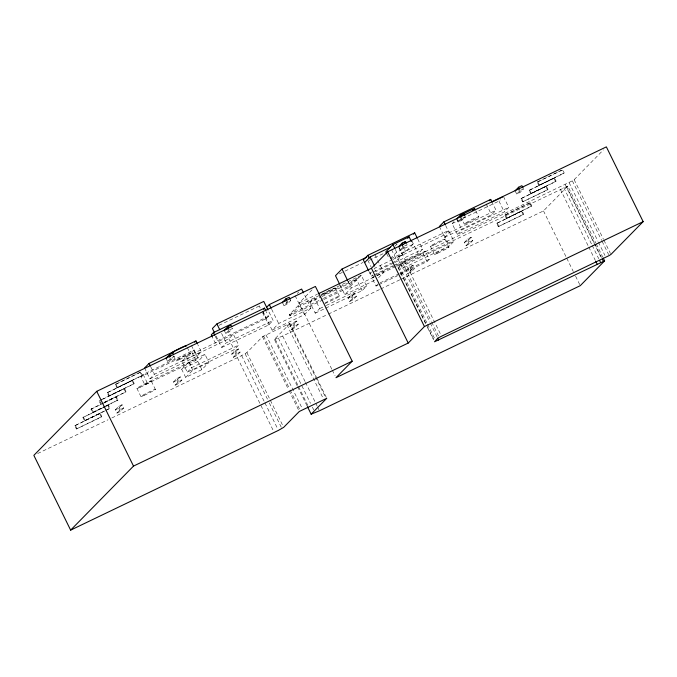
<?xml version="1.0" encoding="UTF-8"?>
<svg xmlns="http://www.w3.org/2000/svg" width="677" height="677" viewBox="0 0 677 677"><rect width="100%" height="100%" fill="white"/><g stroke="black" fill="none" stroke-linecap="round" stroke-linejoin="round"><path stroke-width="0.51" stroke-dasharray="3.38 2.54" d="M425.698 323.801L397.754 267.026L400.987 263.455L572.336 180.827L574.147 179.684L603.435 149.854M74.8 425.74L100.213 413.3L101.812 416.55L101.355 417.024L76.399 428.99L74.8 425.74L100.213 413.3M104.833 410.981L84.507 420.739L82.907 417.489L108.32 405.049L109.919 408.299L105.756 410.541M104.41 402.561L116.419 396.798L118.018 400.048L92.605 412.488L91.006 409.238L91.471 408.764L103.479 403.001M101.169 403.763L100.712 404.237L99.113 400.987L99.57 400.513L100.771 402.95M107.211 392.728L132.624 380.296L134.224 383.546L133.767 384.011L108.811 395.986L107.211 392.728L132.624 380.296M115.318 384.477L140.731 372.037L142.331 375.286L116.918 387.726L115.318 384.477L140.731 372.037M76.399 428.99L101.812 416.55M84.507 420.739L109.919 408.299M92.605 412.488L105.079 406.251M108.811 395.986L134.224 383.546M106.01 406.403L108.32 405.049M103.945 403.027L116.419 396.798M102.802 399.21L124.526 388.547L126.125 391.797L102.557 403.348M140.867 376.725L143.118 374.432L194.121 349.967L198.116 358.091L195.873 360.384L144.861 384.849L140.867 376.725L191.87 352.26L194.121 349.967M115.344 409.839L118.813 406.302L122.131 404.711L123.73 407.96L120.252 411.498L116.943 413.088L115.344 409.839L118.653 408.248L122.131 404.711M144.582 368L149.913 378.841L154.415 374.254L201.289 351.769L197.735 344.551M116.943 413.088L120.413 409.551L123.73 407.96M167.608 361.493L171.078 357.955L174.395 356.364L170.917 359.902L167.608 361.493L166.009 358.243M144.861 384.849L147.112 382.556L198.116 358.091M181.986 361.315L228.851 338.838L233.353 334.252L238.685 345.084L234.183 349.67L187.317 372.147L181.986 361.315L186.488 356.728L266.239 318.545L268.49 316.252L266.273 311.742M181.69 369.278L188.798 362.043L204.953 354.291L208.956 362.423L201.848 369.659L185.693 377.411L181.69 369.278L197.853 361.526L204.953 354.291M149.913 378.841L196.787 356.356L201.289 351.769M173.532 381.93L177.002 378.392L180.319 376.801L181.918 380.051L178.44 383.588L175.131 385.179L173.532 381.93L176.841 380.339L180.319 376.801M268.49 316.252L217.486 340.717L215.235 343.011L212.121 336.689M187.317 372.147L191.819 367.569L238.685 345.084M175.131 385.179L178.601 381.642L181.918 380.051M225.788 333.583L229.266 330.046L232.583 328.455L229.105 331.992L225.788 333.583L224.189 330.334M185.693 377.411L192.793 370.175L208.956 362.423M218.959 325.349L259.266 306.012L260.552 304.701M216.132 336.08L221.726 347.453L226.228 342.867L273.102 320.39L268.43 310.912M231.712 354.02L235.181 350.483L238.499 348.892L240.098 352.142L236.62 355.687L233.311 357.27L231.712 354.02L235.021 352.429L238.499 348.892M233.311 357.27L236.781 353.732L240.098 352.142M282.377 302.424L283.976 305.674L287.446 302.137L290.763 300.546L289.959 298.921M297.296 293.479L298.752 292.007M283.976 305.674L287.285 304.083L290.763 300.546M221.726 347.453L268.6 324.977L273.102 320.39M262.803 311.2L272.129 330.164L278.662 323.513L310.98 308.01L303.981 293.793M331.798 369.177L299.2 302.941L312.461 289.434M322.971 299.911L289.798 315.82L289.265 314.737L298.286 305.555L320.077 295.104M289.798 315.82L298.819 306.639L320.61 296.188M309.897 302.34L314.399 297.753L319.73 308.585L315.228 313.172L309.897 302.34L321.143 296.941M289.866 326.128L293.344 322.59L296.653 321L298.252 324.249L294.774 327.786L291.465 329.377L289.866 326.128L293.175 324.537L296.653 321M272.129 330.164L304.455 314.661L310.98 308.01M291.465 329.377L294.944 325.84L298.252 324.249M323.386 298.371L348.977 286.1L357.989 276.918L358.522 278.002L321.558 295.731M323.919 299.454L349.51 287.183L361.264 275.277L366.595 286.109L362.093 290.687L325.535 308.23M340.142 285.178L344.813 294.656L351.338 288.013L376.048 276.157M395.004 246.149L397.077 244.042L395.216 244.93M371.334 272.01L369.955 273.415L391.314 263.167M374.093 269.201L375.473 267.796L392.186 259.773M348.071 298.21L351.549 294.664L354.858 293.082L356.457 296.331L352.979 299.869L349.67 301.46L348.071 298.21L351.38 296.619L354.858 293.082M369.067 271.612L371.326 276.182L372.612 274.87M412.809 244.422L396.646 252.174L389.546 259.409L405.709 251.658L412.809 244.422L411.413 241.579M377.91 285.152L376.014 286.058L372.02 277.934L374.271 275.641M349.67 301.46L353.149 297.922L356.457 296.331M400.335 249.864L403.814 246.318L407.122 244.735L403.644 248.273L400.335 249.864L398.736 246.614M397.204 257.565L401.706 252.978L448.58 230.493L453.912 241.334L449.41 245.92L402.536 268.397L397.204 257.565L444.078 235.08L448.58 230.493M378.578 277.68L383.656 272.509L378.062 261.136M392.245 262.727L396.883 260.493L402.409 254.874L398.855 247.655M376.014 286.058L378.265 283.765M402.536 268.397L407.038 263.81L453.912 241.334M393.819 265.392L418.191 253.697L422.693 249.111L417.811 239.184M406.259 270.301L409.729 266.755L413.046 265.172L414.646 268.422L411.167 271.959L407.859 273.55L411.328 270.005L414.646 268.422M503.46 196.533L508.791 207.365L504.289 211.943L457.424 234.428L452.092 223.596L454.022 221.633M396.578 266.154L423.032 253.469L425.283 251.175L429.277 259.299L427.026 261.593L398.685 275.184M413.046 265.172L409.568 268.71L411.167 271.959M458.524 221.954L461.993 218.409L465.311 216.826L461.832 220.363L458.524 221.954L456.924 218.705M439.348 226.473L444.679 237.305L449.181 232.727L496.046 210.242L492.492 203.015M457.424 234.428L461.926 229.841L508.791 207.365M452.092 223.596L498.957 201.111L500.244 199.8M464.439 242.391L467.917 238.854L471.226 237.263L472.825 240.513L469.347 244.05L466.038 245.641L464.439 242.391L467.756 240.8L471.226 237.263M444.679 237.305L491.544 214.829L496.046 210.242M466.038 245.641L469.516 242.104L472.825 240.513M516.703 194.045L520.181 190.508L523.49 188.917L520.012 192.454L516.703 194.045L515.104 190.796M496.69 223.376L522.102 210.936L523.702 214.186L523.236 214.66L498.289 226.626L496.69 223.376L522.102 210.936M504.788 215.125L530.201 202.685L531.8 205.935L531.343 206.409L506.388 218.375L504.788 215.125L530.201 202.685M520.994 198.623L546.407 186.183L548.006 189.433L547.549 189.898L522.593 201.873L520.994 198.623L546.407 186.183M529.092 190.372L554.514 177.933L556.113 181.182L555.648 181.648L530.692 193.622L529.092 190.372L554.514 177.933M537.199 182.113L562.612 169.682L564.212 172.931L563.755 173.397L538.799 185.363L537.199 182.113L562.155 170.147L563.755 173.397M498.289 226.626L523.702 214.186M506.388 218.375L531.8 205.935M522.593 201.873L548.006 189.433M530.692 193.622L556.113 181.182M538.799 185.363L564.212 172.931M400.699 279.398L543.487 210.911L567.825 186.124L595.76 242.908M111.857 417.946L241.655 355.62L246.885 352.59L262.507 336.706L289.324 323.665L289.976 323.538L316.514 377.478M297.169 385.788L274.354 339.422L289.976 323.538M339.279 273.872L344.034 271.595M344.982 271.138L363.05 262.473M369.261 260.357L384.121 253.223M116.918 387.726L141.865 375.76L140.266 372.511M299.2 302.941L317.259 294.275M393.117 259.325L402.409 254.874M101.423 399.625L124.526 388.547M99.113 400.987L101.88 399.65M320.957 294.605L361.264 275.277M322.083 296.492L356.762 279.855L362.093 290.687M393.633 263.048L375.828 271.595L374.051 267.982M394.573 262.6L422.693 249.111M103.945 402.434L126.125 391.797M91.006 409.238L103.022 403.475M289.265 314.737L322.438 298.828M371.326 276.182L373.196 275.277M374.136 274.828L392.88 265.841M376.158 274.735L395.055 265.672M395.994 265.215L425.283 251.175M372.02 277.934L375.794 276.123M376.742 275.666L395.639 266.603M377.004 275.7L383.656 272.509M106.01 405.811L118.018 400.048M82.907 417.489L105.087 406.852M567.825 186.124L397.754 267.026M344.813 294.656L376.175 279.609M319.73 308.585L325.349 305.894M326.289 305.437L366.595 286.109M315.228 313.172L324.596 308.678M380.161 282.859L399.049 273.796M399.997 273.347L429.277 259.299M378.849 284.695L397.746 275.641M37.658 453.539L108.049 419.774M274.354 339.422L282.673 336.012L327.406 314.56M328.362 314.103L379.763 289.443M380.711 288.986L399.752 279.855M574.147 179.684L603.486 239.303M603.952 240.25L610.468 253.494M572.336 180.827L601.667 240.445M602.132 241.384L608.657 254.637M569.078 182.57L597.943 241.24M598.409 242.188L604.933 255.432M596.225 243.855L602.742 257.099M566.556 186.505L594.491 243.288M594.956 244.228L601.481 257.48M565.177 184.491L601.498 258.301M563.797 187.698L591.732 244.473M592.197 245.421L598.713 258.673M560.353 189.323L588.288 246.106M588.753 247.054L595.278 260.298M554.048 178.398L555.648 181.648M545.95 186.649L547.549 189.898M537.665 181.648L539.264 184.897M543.487 210.911L566.302 257.285M566.767 258.233L573.284 271.477M575.611 276.208L579.8 284.729M529.558 189.898L531.157 193.148M529.744 203.159L531.343 206.409M519.377 188.875L520.181 190.508M518.413 189.205L520.012 192.454M521.451 198.149L523.05 201.399M521.637 211.41L523.236 214.66M498.957 201.111L504.289 211.943M505.254 214.651L506.853 217.901M497.146 222.911L498.746 226.16M486.213 203.989L491.544 214.829M475.643 210.598L478.757 216.911M460.648 216.665L464.202 223.892M460.233 217.114L461.832 220.363M467.917 238.854L469.516 242.104M467.756 240.8L469.347 244.05M456.594 219.01L461.926 229.841M445.627 225.5L449.181 232.727M444.078 235.08L449.41 245.92M444.891 239.201L448.893 247.325M430.344 246.183L434.338 254.307M423.032 253.469L427.026 261.593M411.971 241.063L418.191 253.697M401.977 244.075L405.709 251.658M402.045 245.023L403.644 248.273M409.729 266.755L411.328 270.005M401.706 252.978L407.038 263.81M404.753 261.449L441.074 335.259M402.4 262.625L431.274 321.296M431.74 322.235L438.721 336.435M395.25 249.331L396.646 252.174M400.987 263.455L429.861 322.125M430.242 323.081L437.308 337.264M391.551 249.661L396.883 260.493M399.193 266.526L427.128 323.301M427.593 324.249L435.049 339.389M397.941 266.713L434.262 340.523M427.559 327.583L433.61 339.888M386.745 253.723L389.08 258.462M374.796 254.501L377.588 260.188M367.797 260.196L371.064 266.831M348.071 281.378L351.338 288.013M348.977 286.1L349.51 287.183M351.549 294.664L353.149 297.922M351.38 296.619L352.979 299.869M335.437 288.123L339.439 296.247M332.263 370.124L335.056 375.803M295.121 295.697L304.455 314.661M298.286 305.555L298.819 306.639M286.65 300.512L287.446 302.137M285.686 300.833L287.285 304.083M293.344 322.59L294.944 325.84M293.175 324.537L294.774 327.786M316.98 378.426L326.297 397.348M289.324 323.665L325.18 396.527M286.93 324.732L323.251 398.55M271.663 309.296L278.662 323.513M282.673 336.012L305.022 381.439M305.488 382.387L317.132 406.039M317.598 406.987L318.994 409.83M278.357 338.026L310.481 403.323M312.351 407.114L313.747 409.949M262.684 311.318L266.239 318.545M259.266 306.012L260.205 307.908M262.532 312.647L268.6 324.977M275.285 339.287L298.1 385.653M298.565 386.601L307.874 405.523M297.635 386.736L306.952 405.658M265.951 334.802L302.272 408.612M263.581 336.02L289.663 389.013M290.128 389.96L299.903 409.83M262.507 336.706L288.588 389.707M289.054 390.646L298.828 410.524M246.885 352.59L282.741 425.461M245.108 353.749L267.457 399.168M269.319 402.959L281.429 427.559M228.471 328.421L229.266 330.046M241.655 355.62L264.47 401.986M264.935 402.933L277.976 429.43M227.506 328.743L229.105 331.992M235.181 350.483L236.781 353.732M228.851 338.838L234.183 349.67M235.021 352.429L236.62 355.687M237.432 357.718L273.288 430.58M221.565 333.389L226.228 342.867M215.261 336.207L217.486 340.717M191.456 345.524L196.787 356.356M197.853 361.526L201.848 369.659M191.87 352.26L195.873 360.384M187.292 347.529L190.398 353.851M186.488 356.728L191.819 367.569M188.798 362.043L192.793 370.175M173.634 356.314L175.859 360.824M169.318 356.652L170.917 359.902M177.002 378.392L178.601 381.642M176.841 380.339L178.44 383.588M150.861 367.027L154.415 374.254M151.403 381.346L155.405 389.478M143.118 374.432L147.112 382.556M136.864 388.327L140.858 396.451M132.167 380.762L133.767 384.011M124.06 389.013L125.66 392.262M115.775 384.011L117.375 387.261M115.962 397.264L117.561 400.513M118.813 406.302L120.413 409.551M118.653 408.248L120.252 411.498M107.677 392.262L109.276 395.512M107.855 405.515L109.454 408.773M99.756 413.774L101.355 417.024M91.471 408.764L93.071 412.014M83.364 417.015L84.963 420.265M75.265 425.266L76.865 428.516M325.036 303.101A8.183 0.482 -26.2 0 1 336.486 297.178A8.183 0.482 -26.2 0 1 336.02 298.312A8.183 0.482 -26.2 0 1 324.918 303.372M179.236 359.707A8.183 0.482 -26.2 0 0 190.474 353.758A8.183 0.482 -26.2 0 0 179.693 358.548A8.183 0.482 -26.2 0 0 179.236 359.707M467.579 222.775A8.192 0.482 -26.2 0 0 478.825 216.826A8.192 0.482 -26.2 0 0 468.035 221.607A8.192 0.482 -26.2 0 0 467.579 222.775M437.74 253.173A8.183 0.482 -26.2 0 0 448.969 247.232A8.183 0.482 -26.2 0 0 438.171 252.03A8.183 0.482 -26.2 0 0 437.74 253.173M433.745 245.049A8.183 0.482 -26.2 0 0 444.967 239.108A8.183 0.482 -26.2 0 0 434.169 243.906A8.183 0.482 -26.2 0 0 433.745 245.049M324.266 293.979A8.183 0.482 -26.2 0 0 335.504 288.038A8.183 0.482 -26.2 0 0 324.723 292.819A8.183 0.482 -26.2 0 0 324.266 293.979M144.235 395.326A8.183 0.482 -26.2 0 0 155.473 389.385A8.183 0.482 -26.2 0 0 144.692 394.166A8.183 0.482 -26.2 0 0 144.235 395.326M140.241 387.202A8.183 0.482 -26.2 0 0 151.479 381.261A8.183 0.482 -26.2 0 0 140.698 386.042A8.183 0.482 -26.2 0 0 140.241 387.202"/><path stroke-width="1.02" d="M318.215 293.818L371.436 268.287L387.642 251.785L606.364 146.875L643.15 221.633L610.933 254.442L609.122 255.584L441.539 336.207L437.774 338.212L434.541 341.783L604.603 260.89L603.207 258.047M643.15 221.633L424.428 326.551L408.223 343.053L335.987 377.698L352.192 361.196L315.406 286.439L96.726 391.331L33.85 455.367L70.636 530.125L278.442 430.377L283.671 427.356L299.293 411.472L326.763 398.296L311.141 414.18L307.417 406.606M144.582 368L149.084 363.414L195.958 340.937L197.286 343.645M173.591 354.74L172.796 353.115L169.478 354.706L166.009 358.243L167.659 357.448M194.671 342.249L195.958 340.937M267.965 309.964L263.768 301.426L216.902 323.911L212.4 328.497L214.27 332.289M265.824 310.836L264.495 308.128L213.483 332.593L211.232 334.887L212.121 336.689M231.779 326.83L230.984 325.205L227.667 326.796L224.189 330.334L226.677 329.14M263.37 309.271L264.495 308.128M266.425 307.51L269.328 304.557L301.646 289.054L303.516 292.845M282.377 302.424L285.846 298.887L289.164 297.296L289.959 298.921M70.636 530.125L133.513 466.089L352.192 361.196M366.722 257.201L342.003 269.048L335.479 275.7L339.676 284.23M417.362 238.279L414.696 232.863L367.831 255.339L363.329 259.926L368.66 270.766M364.624 262.583L370.141 256.955L390.57 247.156M411.413 241.579L409.077 236.84L392.914 244.592L385.814 251.827L386.745 253.723M406.327 243.111L405.523 241.486L402.214 243.068L398.736 246.614L400.395 245.819M407.656 238.287L409.077 236.84M404.135 242.899L405.523 241.486M413.41 234.174L414.696 232.863M439.348 226.473L443.85 221.887L490.715 199.41L492.052 202.118M456.924 218.705L460.394 215.159L463.711 213.577L464.913 216.014M462.315 214.99L463.711 213.577M489.429 200.714L490.715 199.41M515.104 190.796L518.582 187.25L521.891 185.667L523.093 188.104M604.603 260.89L580.274 285.669L319.459 410.778L311.141 414.18M492.213 201.924L502.52 196.982M602.412 259.376L603.342 261.263M599.644 260.56L600.575 262.456M595.743 261.246L597.139 264.081M518.582 187.25L519.377 188.875M460.394 215.159L461.198 216.784M443.85 221.887L445.178 224.595M402.214 243.068L403.01 244.693M392.914 244.592L394.784 248.383M437.689 338.221L438.62 340.108M387.642 251.785L424.428 326.551M370.141 256.955L374.584 265.985M367.831 255.339L369.16 258.047M371.436 268.287L408.223 343.053M342.003 269.048L347.606 280.43M285.846 298.887L286.65 300.512M269.328 304.557L271.198 308.348M227.667 326.796L228.471 328.421M216.902 323.911L219.703 329.597M213.483 332.593L214.821 335.301M169.478 354.706L170.282 356.33M149.084 363.414L150.421 366.122M96.726 391.331L133.513 466.089M173.727 352.226A8.183 0.482 -26.2 0 1 173.507 351.617A8.183 0.482 -26.2 0 1 183.095 346.819A8.183 0.482 -26.2 0 1 185.777 346.184M460.343 215.641A8.192 0.482 -26.2 0 1 471.226 209.98A8.192 0.482 -26.2 0 1 472.453 210.242"/></g></svg>
